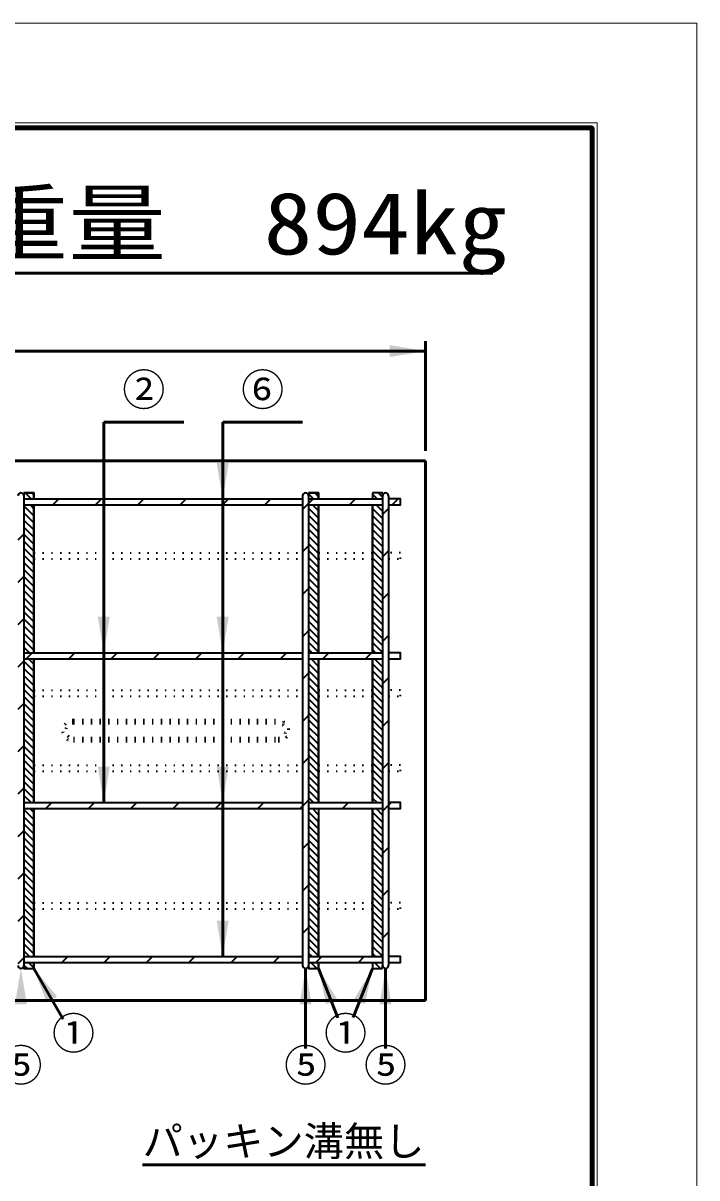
# Model space of a CAD drawing. Units: millimetres, scale not verified. Extents: x -2102 to 2102, y -1485 to 1485.
# Drawn here: x 1428 to 2102, y 329 to 1485 of the extents above; entities that cross this region are included whole.
import ezdxf
from ezdxf.enums import TextEntityAlignment as Align

# ---------------------------------------------------------------- set-up
doc = ezdxf.new("R2010")
doc.units = ezdxf.units.MM
doc.header["$LTSCALE"] = 5
doc.linetypes.add('DOTTED', pattern=[1.75, 0.25, -1.5])
doc.layers.add('0-0_V-nasSTD', color=7, linetype='Continuous', lineweight=35)
doc.layers.add('0-1_0', color=7, linetype='Continuous', lineweight=50)
doc.styles.add('ＭＳ ゴシック', font='')
doc.styles.get('ＭＳ ゴシック').set_extended_font_data('MS Gothic')

msp = doc.modelspace()

# ---------------------------------------------------------------- linework, layer by layer
at = {"layer": '0-0_V-nasSTD', "lineweight": 50}
for p, q in [((1508.762, 1085.66), (1508.762, 704.66)), ((1627.762, 1085.66), (1627.762, 550.66)), ((1468.052, 487.928), (1438.762, 538.66)), ((1710.762, 458.66), (1710.762, 538.66)), ((1743.168, 489.297), (1723.762, 538.66)), ((1758.403, 489.413), (1777.762, 538.66)), ((1790.762, 458.66), (1790.762, 538.66))]:
    msp.add_line(p, q, dxfattribs=at)
at = {"layer": '0-0_V-nasSTD'}
for p, q in [((1428.762, 1014.66), (1428.762, 1011.66)), ((1429.969, 1014.66), (1435.969, 1008.66)), ((1437.04, 1014.66), (1438.762, 1012.938)), ((1713.762, 1014.66), (1713.762, 1011.651)), ((1713.762, 1013.709), (1718.812, 1008.66)), ((1719.883, 1014.66), (1723.762, 1010.78)), ((1777.762, 1014.66), (1777.762, 1008.66)), ((1777.762, 1013.349), (1782.452, 1008.66)), ((1783.523, 1014.66), (1787.762, 1010.42)), ((1428.762, 1001.724), (1438.762, 991.724)), ((1428.762, 994.653), (1438.762, 984.653)), ((1434.898, 1002.66), (1438.762, 998.795)), ((1713.762, 999.567), (1723.762, 989.567)), ((1717.741, 1002.66), (1723.762, 996.638)), ((1777.762, 1002.66), (1777.762, 954.836)), ((1777.762, 999.207), (1787.762, 989.207)), ((1781.38, 1002.66), (1787.762, 996.278)), ((1428.762, 987.582), (1438.762, 977.582)), ((1713.762, 992.496), (1723.762, 982.496)), ((1713.762, 985.425), (1723.762, 975.425)), ((1777.762, 992.136), (1787.762, 982.136)), ((1777.762, 985.065), (1787.762, 975.065)), ((1428.762, 980.511), (1438.762, 970.511)), ((1428.762, 973.44), (1438.762, 963.44)), ((1713.762, 978.354), (1723.762, 968.354)), ((1713.762, 971.283), (1723.762, 961.283)), ((1777.762, 977.993), (1787.762, 967.993)), ((1428.762, 966.369), (1438.762, 956.369)), ((1713.762, 964.212), (1723.762, 954.212)), ((1777.762, 970.922), (1787.762, 960.922)), ((1777.762, 963.851), (1787.762, 953.851)), ((1428.762, 959.298), (1438.762, 949.298)), ((1428.762, 952.227), (1438.762, 942.227)), ((1713.762, 957.141), (1723.762, 947.141)), ((1713.762, 950.07), (1723.762, 940.07)), ((1777.762, 956.78), (1787.762, 946.78)), ((1777.762, 949.709), (1787.762, 939.709)), ((1428.762, 945.156), (1438.762, 935.156)), ((1428.762, 938.085), (1438.762, 928.085)), ((1713.762, 942.999), (1723.762, 932.999)), ((1777.762, 942.638), (1787.762, 932.638)), ((1428.762, 931.014), (1438.762, 921.014)), ((1713.762, 935.927), (1723.762, 925.927)), ((1713.762, 928.856), (1723.762, 918.856)), ((1777.762, 935.567), (1787.762, 925.567)), ((1777.762, 928.496), (1787.762, 918.496)), ((1428.762, 923.943), (1438.762, 913.943)), ((1428.762, 916.872), (1438.762, 906.872)), ((1713.762, 921.785), (1723.762, 911.785)), ((1713.762, 914.714), (1723.762, 904.714)), ((1777.762, 921.425), (1787.762, 911.425)), ((1777.762, 914.354), (1787.762, 904.354)), ((1428.762, 909.8), (1438.762, 899.8)), ((1428.762, 902.729), (1438.762, 892.729)), ((1713.762, 907.643), (1723.762, 897.643)), ((1777.762, 907.283), (1787.762, 897.283)), ((1428.762, 895.658), (1438.762, 885.658)), ((1713.762, 900.572), (1723.762, 890.572)), ((1713.762, 893.501), (1723.762, 883.501)), ((1777.762, 900.212), (1787.762, 890.212)), ((1777.762, 893.141), (1787.762, 883.141)), ((1428.762, 888.587), (1438.762, 878.587)), ((1428.762, 881.516), (1438.762, 871.516)), ((1713.762, 886.43), (1723.762, 876.43)), ((1713.762, 879.359), (1723.762, 869.359)), ((1777.762, 886.07), (1787.762, 876.07)), ((1777.762, 878.999), (1787.762, 868.999)), ((1428.762, 874.445), (1438.762, 864.445)), ((1428.762, 867.374), (1438.762, 857.374)), ((1713.762, 872.288), (1723.762, 862.288)), ((1777.762, 871.927), (1787.762, 861.927)), ((1428.762, 860.303), (1434.406, 854.66)), ((1713.762, 865.217), (1723.762, 855.217)), ((1713.762, 858.146), (1717.248, 854.66)), ((1777.762, 864.856), (1787.762, 854.856)), ((1777.762, 857.785), (1780.888, 854.66)), ((1428.762, 846.161), (1438.762, 836.161)), ((1433.335, 848.66), (1438.762, 843.232)), ((1713.762, 844.004), (1723.762, 834.004)), ((1716.177, 848.66), (1723.762, 841.075)), ((1723.248, 848.66), (1723.762, 848.146)), ((1779.817, 848.66), (1787.762, 840.714)), ((1786.888, 848.66), (1787.762, 847.785)), ((1428.762, 839.09), (1438.762, 829.09)), ((1713.762, 836.933), (1723.762, 826.933)), ((1777.762, 843.643), (1787.762, 833.643)), ((1777.762, 836.572), (1787.762, 826.572)), ((1428.762, 832.019), (1438.762, 822.019)), ((1428.762, 824.948), (1438.762, 814.948)), ((1713.762, 829.861), (1723.762, 819.861)), ((1713.762, 822.79), (1723.762, 812.79)), ((1777.762, 829.501), (1787.762, 819.501)), ((1777.762, 822.43), (1787.762, 812.43)), ((1428.762, 817.877), (1438.762, 807.877)), ((1428.762, 810.806), (1438.762, 800.806)), ((1713.762, 815.719), (1723.762, 805.719)), ((1777.762, 815.359), (1787.762, 805.359)), ((1428.762, 803.734), (1438.762, 793.734)), ((1713.762, 808.648), (1723.762, 798.648)), ((1713.762, 801.577), (1723.762, 791.577)), ((1777.762, 808.288), (1787.762, 798.288)), ((1777.762, 801.217), (1787.762, 791.217)), ((1428.762, 796.663), (1438.762, 786.663)), ((1428.762, 789.592), (1438.762, 779.592)), ((1713.762, 794.506), (1723.762, 784.506)), ((1713.762, 787.435), (1723.762, 777.435)), ((1777.762, 794.146), (1787.762, 784.146)), ((1777.762, 787.075), (1787.762, 777.075)), ((1428.762, 782.521), (1438.762, 772.521)), ((1428.762, 775.45), (1438.762, 765.45)), ((1713.762, 780.364), (1723.762, 770.364)), ((1777.762, 780.004), (1787.762, 770.004)), ((1428.762, 768.379), (1438.762, 758.379)), ((1713.762, 773.293), (1723.762, 763.293)), ((1713.762, 766.222), (1723.762, 756.222)), ((1777.762, 772.933), (1787.762, 762.933)), ((1777.762, 765.861), (1787.762, 755.861)), ((1428.762, 761.308), (1438.762, 751.308)), ((1428.762, 754.237), (1438.762, 744.237)), ((1713.762, 759.151), (1723.762, 749.151)), ((1713.762, 752.08), (1723.762, 742.08)), ((1777.762, 758.79), (1787.762, 748.79)), ((1777.762, 751.719), (1787.762, 741.719)), ((1428.762, 747.166), (1438.762, 737.166)), ((1428.762, 740.095), (1438.762, 730.095)), ((1713.762, 745.009), (1723.762, 735.009)), ((1777.762, 744.648), (1787.762, 734.648)), ((1428.762, 733.024), (1438.762, 723.024)), ((1713.762, 737.938), (1723.762, 727.938)), ((1713.762, 730.867), (1723.762, 720.867)), ((1777.762, 737.577), (1787.762, 727.577)), ((1777.762, 730.506), (1787.762, 720.506)), ((1428.762, 725.953), (1438.762, 715.953)), ((1428.762, 718.882), (1438.762, 708.882)), ((1713.762, 723.795), (1723.762, 713.795)), ((1713.762, 716.724), (1723.762, 706.724)), ((1777.762, 723.435), (1787.762, 713.435)), ((1428.762, 711.811), (1435.913, 704.66)), ((1713.762, 709.653), (1718.756, 704.66)), ((1777.762, 716.364), (1787.762, 706.364)), ((1777.762, 709.293), (1782.396, 704.66)), ((1428.762, 697.668), (1438.762, 687.668)), ((1434.842, 698.66), (1438.762, 694.74)), ((1713.762, 695.511), (1723.762, 685.511)), ((1717.685, 698.66), (1723.762, 692.582)), ((1777.762, 695.151), (1787.762, 685.151)), ((1781.325, 698.66), (1787.762, 692.222)), ((1428.762, 690.597), (1438.762, 680.597)), ((1428.762, 683.526), (1438.762, 673.526)), ((1713.762, 688.44), (1723.762, 678.44)), ((1777.762, 688.08), (1787.762, 678.08)), ((1428.762, 676.455), (1438.762, 666.455)), ((1713.762, 681.369), (1723.762, 671.369)), ((1713.762, 674.298), (1723.762, 664.298)), ((1777.762, 681.009), (1787.762, 671.009)), ((1777.762, 673.938), (1787.762, 663.938)), ((1428.762, 669.384), (1438.762, 659.384)), ((1428.762, 662.313), (1438.762, 652.313)), ((1713.762, 667.227), (1723.762, 657.227)), ((1713.762, 660.156), (1723.762, 650.156)), ((1777.762, 666.867), (1787.762, 656.867)), ((1777.762, 659.795), (1787.762, 649.795)), ((1428.762, 655.242), (1438.762, 645.242)), ((1428.762, 648.171), (1438.762, 638.171)), ((1713.762, 653.085), (1723.762, 643.085)), ((1777.762, 652.724), (1787.762, 642.724)), ((1428.762, 641.1), (1438.762, 631.1)), ((1713.762, 646.014), (1723.762, 636.014)), ((1713.762, 638.943), (1723.762, 628.943)), ((1777.762, 645.653), (1787.762, 635.653)), ((1777.762, 638.582), (1787.762, 628.582)), ((1428.762, 634.029), (1438.762, 624.029)), ((1428.762, 626.958), (1438.762, 616.958)), ((1713.762, 631.872), (1723.762, 621.872)), ((1713.762, 624.8), (1723.762, 614.8)), ((1777.762, 631.511), (1787.762, 621.511)), ((1777.762, 624.44), (1787.762, 614.44)), ((1428.762, 619.887), (1438.762, 609.887)), ((1428.762, 612.816), (1438.762, 602.816)), ((1713.762, 617.729), (1723.762, 607.729)), ((1777.762, 617.369), (1787.762, 607.369)), ((1428.762, 605.745), (1438.762, 595.745)), ((1713.762, 610.658), (1723.762, 600.658)), ((1713.762, 603.587), (1723.762, 593.587)), ((1777.762, 610.298), (1787.762, 600.298)), ((1777.762, 603.227), (1787.762, 593.227)), ((1428.762, 598.674), (1438.762, 588.674)), ((1428.762, 591.602), (1438.762, 581.602)), ((1713.762, 596.516), (1723.762, 586.516)), ((1723.762, 550.66), (1723.762, 598.483)), ((1777.762, 596.156), (1787.762, 586.156)), ((1428.762, 584.531), (1438.762, 574.531)), ((1713.762, 589.445), (1723.762, 579.445)), ((1713.762, 582.374), (1723.762, 572.374)), ((1777.762, 589.085), (1787.762, 579.085)), ((1777.762, 582.014), (1787.762, 572.014)), ((1428.762, 577.46), (1438.762, 567.46)), ((1428.762, 570.389), (1438.762, 560.389)), ((1713.762, 575.303), (1723.762, 565.303)), ((1713.762, 568.232), (1723.762, 558.232)), ((1777.762, 574.943), (1787.762, 564.943)), ((1777.762, 567.872), (1787.762, 557.872)), ((1428.762, 563.318), (1438.762, 553.318)), ((1428.762, 556.247), (1434.35, 550.66)), ((1713.762, 561.161), (1723.762, 551.161)), ((1777.762, 560.8), (1787.762, 550.8)), ((1433.279, 544.66), (1438.762, 539.176)), ((1713.762, 554.09), (1717.193, 550.66)), ((1716.121, 544.66), (1722.121, 538.66)), ((1723.193, 544.66), (1723.762, 544.09)), ((1777.762, 553.729), (1780.832, 550.66)), ((1779.761, 544.66), (1785.761, 538.66)), ((1786.832, 544.66), (1787.762, 543.729)), ((1428.762, 542.105), (1432.208, 538.66)), ((1713.762, 539.948), (1715.05, 538.66)), ((1777.762, 539.587), (1778.69, 538.66)), ((1787.762, 538.66), (1787.762, 541.651))]:
    msp.add_line(p, q, dxfattribs=at)
at = {"layer": '0-0_V-nasSTD', "lineweight": 18}
for points in [[(-2102.5, -1485), (-2102.5, 1485), (2102.5, 1485), (2102.5, -1485)], [(-2002.5, -1385), (-2002.5, 1385), (2002.5, 1385), (2002.5, -1385)]]:
    msp.add_lwpolyline(points, close=True, dxfattribs=at)
at = {"layer": '0-0_V-nasSTD', "lineweight": 100}
msp.add_lwpolyline([(1997.5, -1380), (1997.5, 1380), (-1997.5, 1380)], dxfattribs=at)
at = {"layer": '0-0_V-nasSTD'}
for points in [[(1438.762, 1008.66), (1438.762, 1014.66), (1428.762, 1014.66)], [(1723.762, 1008.66), (1723.762, 1014.66), (1713.762, 1014.66)], [(1787.762, 1011.651), (1787.762, 1014.66), (1777.762, 1014.66)], [(1438.762, 854.66), (1438.762, 948.836), (1438.762, 954.836), (1438.762, 1002.66)], [(1723.762, 854.66), (1723.762, 948.836), (1723.762, 954.836), (1723.762, 1002.66)], [(1777.762, 954.836), (1777.762, 948.836), (1777.762, 854.66)], [(1438.762, 811.16), (1438.762, 817.16), (1438.762, 848.66)], [(1723.762, 704.66), (1723.762, 736.16), (1723.762, 742.16), (1723.762, 811.16), (1723.762, 817.16), (1723.762, 848.66)], [(1777.762, 848.66), (1777.762, 817.16), (1777.762, 811.16), (1777.762, 742.16), (1777.762, 736.16), (1777.762, 704.66)], [(1438.762, 704.66), (1438.762, 736.16), (1438.762, 742.16), (1438.762, 811.16)], [(1438.762, 550.66), (1438.762, 598.483), (1438.762, 604.483), (1438.762, 698.66)], [(1777.762, 698.66), (1777.762, 604.483), (1777.762, 598.483), (1777.762, 550.66)], [(1723.762, 598.483), (1723.762, 604.483), (1723.762, 688.714)], [(1438.762, 538.66), (1438.762, 544.66), (1438.762, 544.66)], [(1723.762, 538.66), (1723.762, 544.66), (1723.762, 544.66)], [(1777.762, 544.66), (1777.762, 538.66), (1787.762, 538.66)], [(1428.762, 541.66), (1428.762, 538.66), (1438.762, 538.66)], [(1713.762, 541.651), (1713.762, 538.66), (1723.762, 538.66)]]:
    msp.add_lwpolyline(points, dxfattribs=at)
for points in [[(1794.762, 1150.66), (1794.762, 1162.66), (1830.762, 1156.66)], [(1621.762, 1044.66), (1627.762, 1008.66), (1633.762, 1044.66)], [(1502.762, 890.66), (1508.762, 854.66), (1514.762, 890.66)], [(1621.762, 890.66), (1627.762, 854.66), (1633.762, 890.66)], [(1502.762, 740.66), (1508.762, 704.66), (1514.762, 740.66)], [(1621.762, 740.66), (1627.762, 704.66), (1633.762, 740.66)], [(1621.762, 586.66), (1627.762, 550.66), (1633.762, 586.66)], [(1419.762, 502.66), (1425.762, 538.66), (1431.762, 502.66)], [(1438.762, 538.66), (1451.566, 504.483), (1461.959, 510.483)], [(1704.762, 502.66), (1710.762, 538.66), (1716.762, 502.66)], [(1723.762, 538.66), (1731.35, 502.961), (1736.934, 505.156)], [(1723.762, 538.66), (1736.934, 505.156), (1742.518, 507.351)], [(1759.007, 507.351), (1764.591, 505.156), (1777.762, 538.66)], [(1764.591, 505.156), (1770.175, 502.961), (1777.762, 538.66)], [(1784.762, 502.66), (1790.762, 538.66), (1796.762, 502.66)]]:
    msp.add_solid(points, dxfattribs=at)
at = {"layer": '0-1_0'}
for p, q in [((1176.036, 1234.753), (1898.036, 1234.753)), ((-169.238, 1156.66), (1830.762, 1156.66)), ((1830.762, 1056.66), (1830.762, 1166.66)), ((1508.762, 1085.66), (1588.762, 1085.66)), ((1627.762, 1085.66), (1707.762, 1085.66)), ((1830.762, 1046.66), (-169.238, 1046.66)), ((1830.762, 506.66), (1830.762, 1046.66)), ((-169.238, 506.66), (1830.762, 506.66)), ((1547.555, 342.069), (1830.762, 342.069))]:
    msp.add_line(p, q, dxfattribs=at)
at = {"layer": '0-1_0', "lineweight": 35}
for p, q in [((1438.762, 1014.66), (1428.762, 1014.66)), ((1428.762, 1011.66), (1428.762, 541.66)), ((1428.762, 1008.66), (1707.762, 1008.66)), ((1457.881, 1002.66), (1463.881, 1008.66)), ((1500.307, 1002.66), (1506.307, 1008.66)), ((1542.734, 1002.66), (1548.734, 1008.66)), ((1585.16, 1002.66), (1591.16, 1008.66)), ((1627.586, 1002.66), (1633.586, 1008.66)), ((1670.013, 1002.66), (1676.013, 1008.66)), ((1707.762, 1011.66), (1707.762, 541.66)), ((1713.762, 1014.66), (1713.762, 1008.66)), ((1713.762, 1011.651), (1713.762, 541.651)), ((1713.762, 1008.66), (1787.762, 1008.66)), ((1718.439, 1008.66), (1713.762, 1003.983)), ((1754.866, 1002.66), (1760.866, 1008.66)), ((1787.762, 1014.66), (1777.762, 1014.66)), ((1777.762, 1014.66), (1777.762, 1008.66)), ((1787.762, 1011.651), (1787.762, 541.651)), ((1793.762, 1011.66), (1793.762, 541.66)), ((1803.292, 1008.66), (1797.292, 1002.66)), ((1428.762, 1002.66), (1707.762, 1002.66)), ((1438.762, 1002.66), (1438.762, 854.66)), ((1713.762, 1003.983), (1707.762, 997.983)), ((1713.762, 1002.66), (1787.762, 1002.66)), ((1723.762, 1002.66), (1723.762, 854.66)), ((1777.762, 854.66), (1777.762, 1002.66)), ((1793.762, 999.13), (1787.762, 993.13)), ((1428.762, 973.542), (1422.762, 967.542)), ((1713.762, 961.557), (1707.762, 955.557)), ((1793.762, 956.704), (1787.762, 950.704)), ((1428.762, 931.115), (1422.762, 925.115)), ((1713.762, 919.13), (1707.762, 913.13)), ((1793.762, 914.277), (1787.762, 908.277)), ((1428.762, 888.689), (1422.762, 882.689)), ((1713.762, 876.704), (1707.762, 870.704)), ((1793.762, 871.851), (1787.762, 865.851)), ((1428.762, 846.262), (1422.762, 840.262)), ((1428.762, 854.66), (1707.762, 854.66)), ((1428.762, 848.66), (1707.762, 848.66)), ((1437.16, 854.66), (1431.16, 848.66)), ((1438.762, 848.66), (1438.762, 704.66)), ((1473.586, 848.66), (1479.586, 854.66)), ((1516.013, 848.66), (1522.013, 854.66)), ((1558.439, 848.66), (1564.439, 854.66)), ((1600.866, 848.66), (1606.866, 854.66)), ((1643.292, 848.66), (1649.292, 854.66)), ((1685.718, 848.66), (1691.718, 854.66)), ((1713.762, 854.66), (1787.762, 854.66)), ((1713.762, 848.66), (1787.762, 848.66)), ((1723.762, 848.66), (1723.762, 704.66)), ((1728.145, 848.66), (1734.145, 854.66)), ((1770.571, 848.66), (1776.571, 854.66)), ((1777.762, 704.66), (1777.762, 848.66)), ((1713.762, 834.277), (1707.762, 828.277)), ((1793.762, 829.425), (1787.762, 823.425)), ((1428.762, 803.836), (1422.762, 797.836)), ((1713.762, 791.851), (1707.762, 785.851)), ((1793.762, 786.998), (1787.762, 780.998)), ((1428.762, 761.409), (1422.762, 755.409)), ((1713.762, 749.425), (1707.762, 743.425)), ((1793.762, 744.572), (1787.762, 738.572)), ((1428.762, 718.983), (1422.762, 712.983)), ((1713.762, 706.998), (1707.762, 700.998)), ((1428.762, 704.66), (1707.762, 704.66)), ((1428.762, 698.66), (1707.762, 698.66)), ((1438.762, 698.66), (1438.762, 550.66)), ((1450.866, 698.66), (1456.866, 704.66)), ((1493.292, 698.66), (1499.292, 704.66)), ((1535.718, 698.66), (1541.718, 704.66)), ((1578.145, 698.66), (1584.145, 704.66)), ((1620.571, 698.66), (1626.571, 704.66)), ((1662.998, 698.66), (1668.998, 704.66)), ((1705.424, 698.66), (1707.762, 700.998)), ((1713.762, 704.66), (1787.762, 704.66)), ((1713.762, 698.66), (1787.762, 698.66)), ((1723.762, 698.66), (1723.762, 550.66)), ((1747.85, 698.66), (1753.85, 704.66)), ((1777.762, 550.66), (1777.762, 698.66)), ((1793.762, 702.145), (1787.762, 696.145)), ((1428.762, 676.557), (1422.762, 670.557)), ((1713.762, 664.572), (1707.762, 658.572)), ((1793.762, 659.719), (1787.762, 653.719)), ((1428.762, 634.13), (1422.762, 628.13)), ((1713.762, 622.145), (1707.762, 616.145)), ((1793.762, 617.293), (1787.762, 611.293)), ((1428.762, 591.704), (1422.762, 585.704)), ((1713.762, 579.719), (1707.762, 573.719)), ((1793.762, 574.866), (1787.762, 568.866)), ((1428.762, 549.277), (1422.762, 543.277)), ((1428.762, 550.66), (1707.762, 550.66)), ((1430.145, 550.66), (1428.762, 549.277)), ((1428.762, 544.66), (1707.762, 544.66)), ((1438.762, 544.66), (1438.762, 538.66)), ((1466.571, 544.66), (1472.571, 550.66)), ((1508.998, 544.66), (1514.998, 550.66)), ((1551.424, 544.66), (1557.424, 550.66)), ((1593.85, 544.66), (1599.85, 550.66)), ((1636.277, 544.66), (1642.277, 550.66)), ((1678.703, 544.66), (1684.703, 550.66)), ((1713.762, 550.66), (1787.762, 550.66)), ((1713.762, 544.66), (1787.762, 544.66)), ((1727.13, 550.66), (1721.13, 544.66)), ((1723.762, 544.66), (1723.762, 538.66)), ((1763.556, 544.66), (1769.556, 550.66)), ((1777.762, 544.66), (1777.762, 538.66)), ((1428.762, 538.66), (1438.762, 538.66)), ((1428.762, 538.66), (1438.762, 538.66)), ((1713.762, 538.66), (1723.762, 538.66)), ((1777.762, 538.66), (1787.762, 538.66))]:
    msp.add_line(p, q, dxfattribs=at)
at = {"layer": '0-1_0', "linetype": 'DOTTED', "lineweight": 35}
for p, q in [((1438.762, 954.836), (1707.762, 954.836)), ((1438.762, 948.836), (1707.762, 948.836)), ((1723.762, 954.836), (1777.762, 954.836)), ((1723.762, 948.836), (1777.762, 948.836)), ((1438.762, 817.16), (1707.762, 817.16)), ((1438.762, 811.16), (1707.762, 811.16)), ((1723.762, 817.16), (1777.762, 817.16)), ((1723.762, 811.16), (1777.762, 811.16)), ((1438.762, 742.16), (1707.762, 742.16)), ((1723.762, 742.16), (1777.762, 742.16)), ((1438.762, 736.16), (1707.762, 736.16)), ((1723.762, 736.16), (1777.762, 736.16)), ((1438.762, 604.483), (1707.762, 604.483)), ((1723.762, 604.483), (1777.762, 604.483)), ((1438.762, 598.483), (1707.762, 598.483)), ((1723.762, 598.483), (1777.762, 598.483))]:
    msp.add_line(p, q, dxfattribs=at)
at = {"layer": '0-1_0', "linetype": 'DOTTED'}
for p, q in [((1478.262, 787.16), (1683.262, 787.16)), ((1478.262, 784.16), (1683.262, 784.16)), ((1478.262, 769.16), (1683.262, 769.16)), ((1478.262, 766.16), (1683.262, 766.16))]:
    msp.add_line(p, q, dxfattribs=at)
at = {"layer": '0-1_0', "lineweight": 35}
for points in [[(1428.762, 1014.66), (1438.762, 1014.66), (1438.762, 1008.66)], [(1713.762, 1014.66), (1723.762, 1014.66), (1723.762, 1008.66)], [(1793.762, 1002.66), (1805.762, 1002.66), (1805.762, 1008.66), (1793.762, 1008.66)], [(1793.762, 848.66), (1805.762, 848.66), (1805.762, 854.66), (1793.762, 854.66)], [(1793.762, 698.66), (1805.762, 698.66), (1805.762, 704.66), (1793.762, 704.66)], [(1796.277, 704.66), (1793.762, 702.145), (1793.762, 702.145)], [(1793.762, 544.66), (1805.762, 544.66), (1805.762, 550.66), (1793.762, 550.66)]]:
    msp.add_lwpolyline(points, dxfattribs=at)
at = {"layer": '0-1_0', "linetype": 'DOTTED', "lineweight": 35}
for points in [[(1793.762, 948.836), (1805.762, 948.836), (1805.762, 954.836), (1793.762, 954.836)], [(1793.762, 811.16), (1805.762, 811.16), (1805.762, 817.16), (1793.762, 817.16)], [(1793.762, 736.16), (1805.762, 736.16), (1805.762, 742.16), (1793.762, 742.16)], [(1793.762, 598.483), (1805.762, 598.483), (1805.762, 604.483), (1793.762, 604.483)]]:
    msp.add_lwpolyline(points, dxfattribs=at)
at = {"layer": '0-1_0', "lineweight": 35}
for centre, start, end in [((1425.762, 1011.66), 0, 180), ((1710.762, 1011.66), 0, 180), ((1790.762, 1011.66), 0, 180), ((1425.762, 541.66), 180, 0), ((1710.762, 541.66), 180, 0), ((1790.762, 541.66), 180, 0)]:
    msp.add_arc(centre, 3, start, end, dxfattribs=at)
at = {"layer": '0-1_0', "linetype": 'DOTTED'}
for centre, radius, start, end in [((1478.262, 776.66), 10.5, 90, 270), ((1683.262, 776.66), 10.5, 270, 90), ((1478.262, 776.66), 7.5, 90, 270), ((1683.262, 776.66), 7.5, 270, 90)]:
    msp.add_arc(centre, radius, start, end, dxfattribs=at)

# ---------------------------------------------------------------- texts
at = {"layer": '0-0_V-nasSTD', "style": 'ＭＳ ゴシック', "width": 1.15}
msp.add_text('参考重量\u3000894kg', height=62.32, dxfattribs=at).set_placement((1180.036, 1234.753), align=Align.BOTTOM_LEFT)
at = {"layer": '0-0_V-nasSTD', "style": 'ＭＳ ゴシック'}
for s, height, p in [('②', 31.67, (1527.162, 1092.66)), ('⑥', 31.67, (1646.162, 1092.66)), ('①', 31.67, (1456.816, 448.379)), ('①', 31.67, (1729.162, 448.379)), ('⑤', 31.67, (1404.199, 416.36)), ('⑤', 31.67, (1689.199, 416.36)), ('⑤', 31.67, (1769.199, 416.36)), ('パッキン溝無し', 29.56, (1547.555, 342.069))]:
    msp.add_text(s, height=height, dxfattribs=at).set_placement(p, align=Align.BOTTOM_LEFT)

doc.saveas('drawing.dxf')
